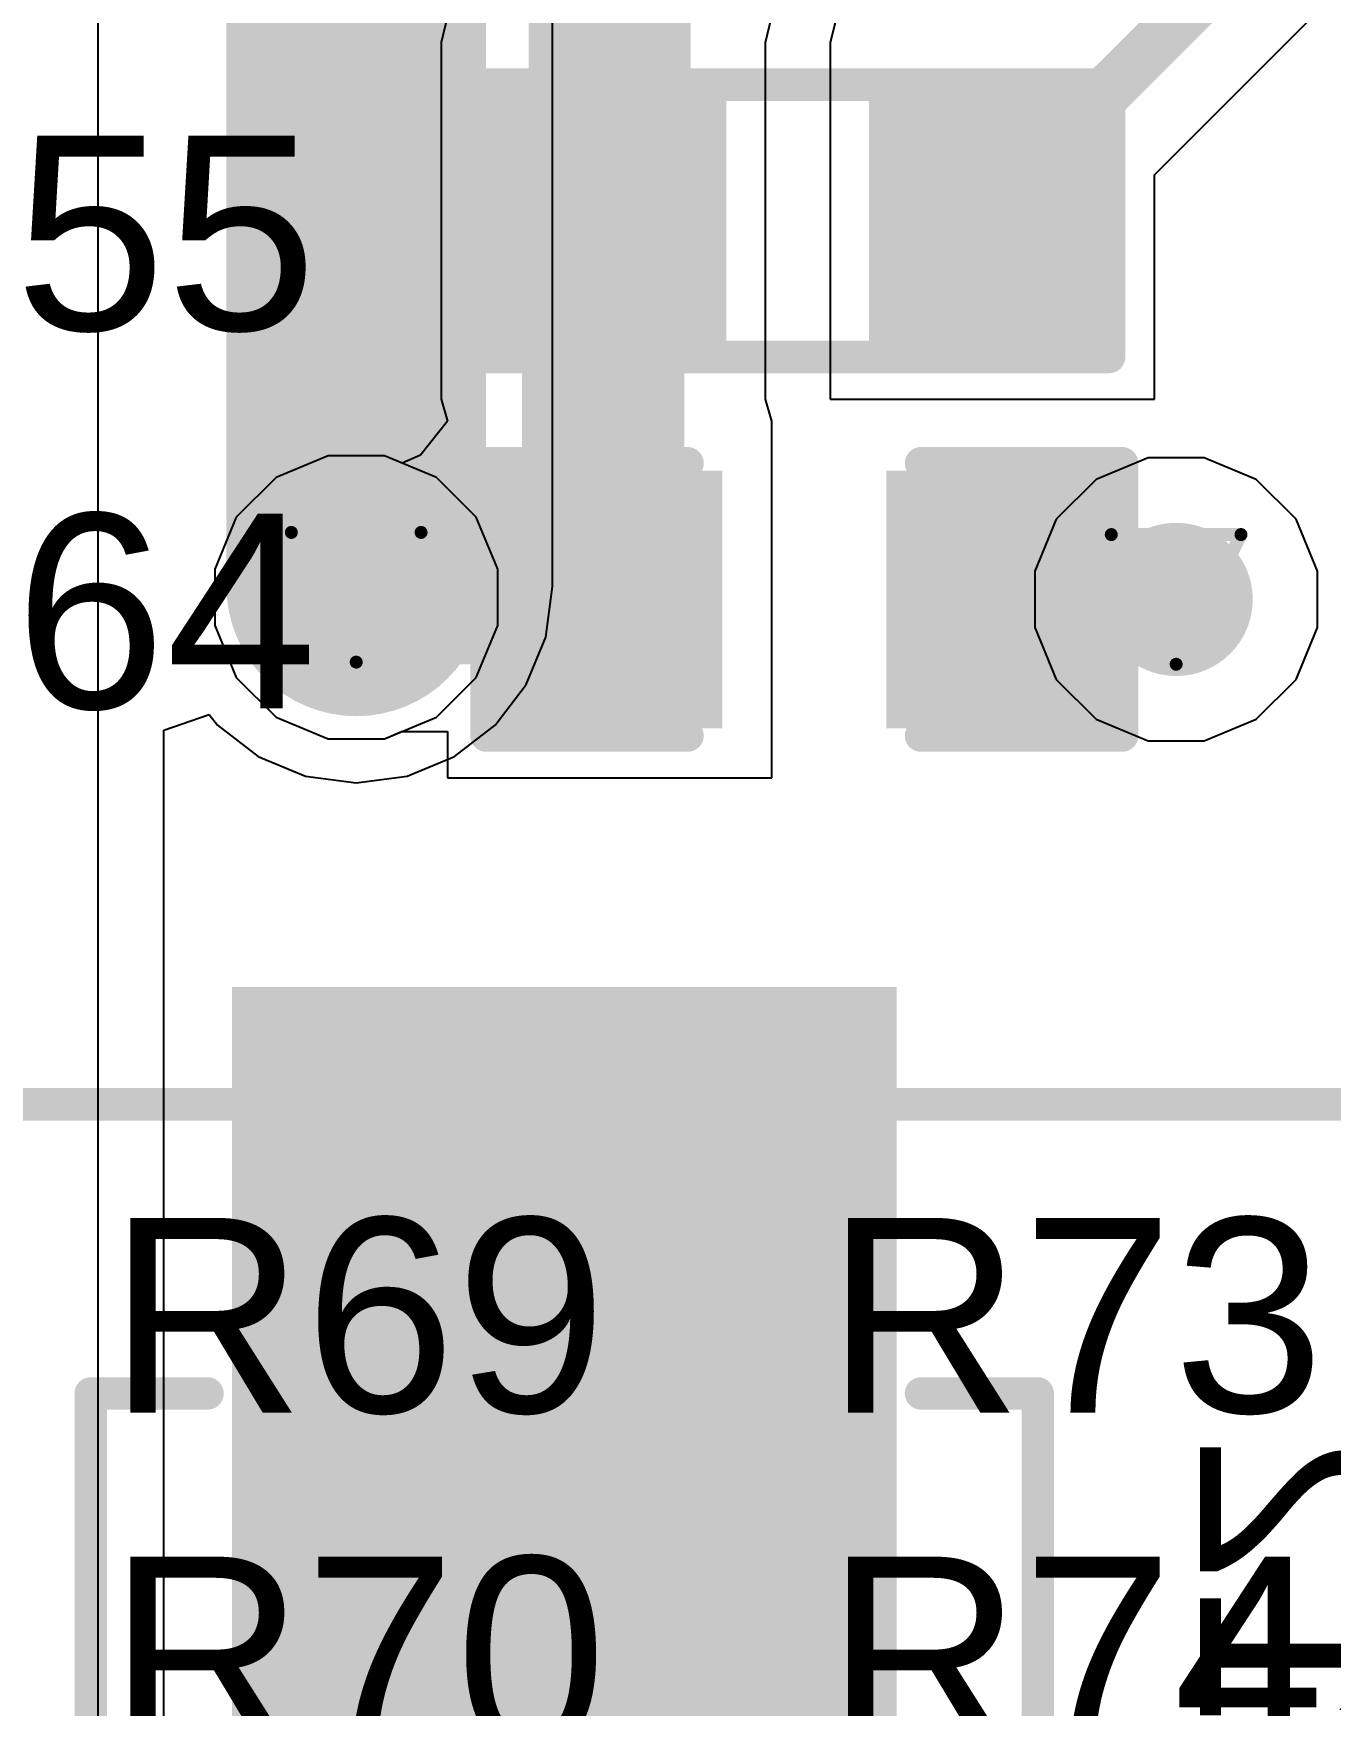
# Model space of a CAD drawing. Header units: inches. Extents: x 0 to 5359, y 0 to 5098.
# Drawn here: x 21.96 to 27.04, y 82.36 to 88.91 of the extents above; entities that cross this region are included whole.
import ezdxf

# ---------------------------------------------------------------- set-up
doc = ezdxf.new("R2010")
doc.units = ezdxf.units.IN
for name, color, linetype in [('Bottom Layer', 5, 'Continuous'), ('Bottom Overlay', 54, 'Continuous'), ('Bottom Paste', 16, 'Continuous'), ('Bottom Solder', 6, 'Continuous'), ('Drill Drawing', 1, 'Continuous'), ('Layer 1', 16, 'Continuous'), ('Layer 2', 76, 'Continuous'), ('Top Layer', 1, 'Continuous'), ('Top Overlay', 2, 'Continuous'), ('Top Paste', 8, 'Continuous'), ('Top Solder', 216, 'Continuous'), ('Via Holes', 16, 'Continuous')]:
    doc.layers.add(name, color=color, linetype=linetype)
doc.styles.add('Arial', font='', dxfattribs={"height": 0.2})
doc.styles.get('Arial').set_extended_font_data('Arial')

# ---------------------------------------------------------------- blocks, each defined once
blk = doc.blocks.new('SMB__B_26')
at = {"layer": 'Bottom Layer'}
blk.add_hatch(color=5, dxfattribs=at).paths.add_polyline_path([(-0.90000074, 1.20000014), (-0.90000074, -1.20000014), (-3.70000022, -1.20000014), (-3.70000022, 1.20000014)])
at = {"layer": 'Bottom Paste'}
blk.add_hatch(color=16, dxfattribs=at).paths.add_polyline_path([(-0.90000074, 1.20000014), (-0.90000074, -1.20000014), (-3.70000022, -1.20000014), (-3.70000022, 1.20000014)])
at = {"layer": 'Bottom Solder'}
blk.add_hatch(color=6, dxfattribs=at).paths.add_polyline_path([(-0.7984007399999999, 1.30160014), (-0.7984007399999999, -1.30160014), (-3.80160022, -1.30160014), (-3.80160022, 1.30160014)])
at = {"layer": 'Bottom Overlay'}
for points in [[(2.5908, 1.8542, 0.127, 0.127, 0), (-2.20980254, 1.8542, 0.127, 0.127, 0)], [(-2.20979746, 1.397, 0.127, 0.127, 0), (-2.20980254, 1.8542, 0.127, 0.127, 0)], [(-2.20980254, -1.8542, 0.127, 0.127, 0), (-2.20979746, -1.397, 0.127, 0.127, 0)], [(2.5908, -1.8542, 0.127, 0.127, 0), (-2.20980254, -1.8542, 0.127, 0.127, 0)]]:
    blk.add_lwpolyline(points, format="xyseb", dxfattribs=at)
for points in [[(-2.24155254, 1.8542, 0.0635, 0.0635, 1), (-2.17805254, 1.8542, 0.0635, 0.0635, 1)], [(-2.24155254, 1.8542, 0.0635, 0.0635, 1), (-2.17805254, 1.8542, 0.0635, 0.0635, 1)], [(-2.24154746, 1.397, 0.0635, 0.0635, 1), (-2.17804746, 1.397, 0.0635, 0.0635, 1)], [(-2.24154746, -1.397, 0.0635, 0.0635, 1), (-2.17804746, -1.397, 0.0635, 0.0635, 1)], [(-2.24155254, -1.8542, 0.0635, 0.0635, 1), (-2.17805254, -1.8542, 0.0635, 0.0635, 1)], [(-2.24155254, -1.8542, 0.0635, 0.0635, 1), (-2.17805254, -1.8542, 0.0635, 0.0635, 1)]]:
    blk.add_lwpolyline(points, format="xyseb", close=True, dxfattribs=at)
blk = doc.blocks.new('C___0603_41')
at = {"layer": 'Top Layer'}
for points in [[(-0.3809999999999999, 0.4445), (-0.3809999999999999, -0.4445), (-1.143, -0.4445), (-1.143, 0.4445)], [(1.143, 0.4445), (1.143, -0.4445), (0.3809999999999999, -0.4445), (0.3809999999999999, 0.4445)]]:
    blk.add_hatch(color=1, dxfattribs=at).paths.add_polyline_path(points)
at = {"layer": 'Top Paste'}
for points in [[(-0.3809999999999999, 0.4445), (-0.3809999999999999, -0.4445), (-1.143, -0.4445), (-1.143, 0.4445)], [(1.143, 0.4445), (1.143, -0.4445), (0.3809999999999999, -0.4445), (0.3809999999999999, 0.4445)]]:
    blk.add_hatch(color=8, dxfattribs=at).paths.add_polyline_path(points)
at = {"layer": 'Top Solder'}
for points in [[(-0.3210001199999999, 0.50449988), (-0.3210001199999999, -0.50449988), (-1.20299988, -0.50449988), (-1.20299988, 0.50449988)], [(1.20299988, 0.50449988), (1.20299988, -0.50449988), (0.3210001199999999, -0.50449988), (0.3210001199999999, 0.50449988)]]:
    blk.add_hatch(color=216, dxfattribs=at).paths.add_polyline_path(points)
at = {"layer": 'Top Overlay'}
for points in [[(-0.4571999999999999, 0.5334, 0.127, 0.127, 0), (-1.2446, 0.5334, 0.127, 0.127, 0)], [(-1.2446, 0.5334, 0.127, 0.127, 0), (-1.2446, -0.5334, 0.127, 0.127, 0)], [(1.2446, 0.5334, 0.127, 0.127, 0), (0.4571999999999999, 0.5334, 0.127, 0.127, 0)], [(1.2446, 0.5334, 0.127, 0.127, 0), (1.2446, -0.5334, 0.127, 0.127, 0)], [(-0.4571999999999999, -0.5334, 0.127, 0.127, 0), (-1.2446, -0.5334, 0.127, 0.127, 0)], [(1.2446, -0.5334, 0.127, 0.127, 0), (0.4571999999999999, -0.5334, 0.127, 0.127, 0)]]:
    blk.add_lwpolyline(points, format="xyseb", dxfattribs=at)
for points in [[(-1.27635, 0.5334, 0.0635, 0.0635, 1), (-1.21285, 0.5334, 0.0635, 0.0635, 1)], [(-1.27635, 0.5334, 0.0635, 0.0635, 1), (-1.21285, 0.5334, 0.0635, 0.0635, 1)], [(-0.4889499999999999, 0.5334, 0.0635, 0.0635, 1), (-0.42545, 0.5334, 0.0635, 0.0635, 1)], [(0.42545, 0.5334, 0.0635, 0.0635, 1), (0.4889499999999999, 0.5334, 0.0635, 0.0635, 1)], [(1.21285, 0.5334, 0.0635, 0.0635, 1), (1.27635, 0.5334, 0.0635, 0.0635, 1)], [(1.21285, 0.5334, 0.0635, 0.0635, 1), (1.27635, 0.5334, 0.0635, 0.0635, 1)], [(-1.27635, -0.5334, 0.0635, 0.0635, 1), (-1.21285, -0.5334, 0.0635, 0.0635, 1)], [(-1.27635, -0.5334, 0.0635, 0.0635, 1), (-1.21285, -0.5334, 0.0635, 0.0635, 1)], [(-0.4889499999999999, -0.5334, 0.0635, 0.0635, 1), (-0.42545, -0.5334, 0.0635, 0.0635, 1)], [(0.42545, -0.5334, 0.0635, 0.0635, 1), (0.4889499999999999, -0.5334, 0.0635, 0.0635, 1)], [(1.21285, -0.5334, 0.0635, 0.0635, 1), (1.27635, -0.5334, 0.0635, 0.0635, 1)], [(1.21285, -0.5334, 0.0635, 0.0635, 1), (1.27635, -0.5334, 0.0635, 0.0635, 1)]]:
    blk.add_lwpolyline(points, format="xyseb", close=True, dxfattribs=at)
blk = doc.blocks.new('R___0603_144')
at = {"layer": 'Top Layer'}
for points in [[(-0.3809999999999999, 0.4445), (-0.3810000000000001, -0.4445), (-1.143, -0.4445), (-1.143, 0.4445)], [(1.143, 0.4445), (1.143, -0.4445), (0.3809999999999999, -0.4445), (0.3810000000000001, 0.4445)]]:
    blk.add_hatch(color=1, dxfattribs=at).paths.add_polyline_path(points)
at = {"layer": 'Top Paste'}
for points in [[(-0.3809999999999999, 0.4445), (-0.3810000000000001, -0.4445), (-1.143, -0.4445), (-1.143, 0.4445)], [(1.143, 0.4445), (1.143, -0.4445), (0.3809999999999999, -0.4445), (0.3810000000000001, 0.4445)]]:
    blk.add_hatch(color=8, dxfattribs=at).paths.add_polyline_path(points)
at = {"layer": 'Top Solder'}
for points in [[(-0.2793999999999999, 0.5460999999999999), (-0.2794, -0.5461), (-1.2446, -0.5460999999999999), (-1.2446, 0.5461)], [(1.2446, 0.5460999999999999), (1.2446, -0.5461), (0.2793999999999999, -0.5460999999999999), (0.2794, 0.5461)]]:
    blk.add_hatch(color=216, dxfattribs=at).paths.add_polyline_path(points)
at = {"layer": 'Top Overlay'}
for points in [[(-1.2192, 0.5334, 0.127, 0.127, 0), (1.2192, 0.5334, 0.127, 0.127, 0)], [(-1.2192, -0.5334, 0.127, 0.127, 0), (-1.2192, 0.5334, 0.127, 0.127, 0)], [(1.2192, -0.5334, 0.127, 0.127, 0), (1.2192, 0.5334, 0.127, 0.127, 0)], [(-1.2192, -0.5334, 0.127, 0.127, 0), (1.2192, -0.5334, 0.127, 0.127, 0)]]:
    blk.add_lwpolyline(points, format="xyseb", dxfattribs=at)
for points in [[(-1.25095, 0.5334, 0.0635, 0.0635, 1), (-1.18745, 0.5334, 0.0635, 0.0635, 1)], [(-1.25095, 0.5334, 0.0635, 0.0635, 1), (-1.18745, 0.5334, 0.0635, 0.0635, 1)], [(1.18745, 0.5334, 0.0635, 0.0635, 1), (1.25095, 0.5334, 0.0635, 0.0635, 1)], [(1.18745, 0.5334, 0.0635, 0.0635, 1), (1.25095, 0.5334, 0.0635, 0.0635, 1)], [(-1.25095, -0.5334, 0.0635, 0.0635, 1), (-1.18745, -0.5334, 0.0635, 0.0635, 1)], [(-1.25095, -0.5334, 0.0635, 0.0635, 1), (-1.18745, -0.5334, 0.0635, 0.0635, 1)], [(1.18745, -0.5334, 0.0635, 0.0635, 1), (1.25095, -0.5334, 0.0635, 0.0635, 1)], [(1.18745, -0.5334, 0.0635, 0.0635, 1), (1.25095, -0.5334, 0.0635, 0.0635, 1)]]:
    blk.add_lwpolyline(points, format="xyseb", close=True, dxfattribs=at)

msp = doc.modelspace()

# ---------------------------------------------------------------- hatches: boundary and pattern name
at = {"layer": 'Bottom Layer'}
h = msp.add_hatch(color=5, dxfattribs=at)
edge = h.paths.add_edge_path()
edge.add_arc((23.22313872, 86.70004503999999), 0.2999994, 0, 360)
h = msp.add_hatch(color=5, dxfattribs=at)
edge = h.paths.add_edge_path()
edge.add_arc((26.43395526, 86.69159953999998), 0.2999994, 0, 360)
at = {"layer": 'Layer 1'}
h = msp.add_hatch(color=16, dxfattribs=at)
edge = h.paths.add_edge_path()
edge.add_arc((23.22313872, 86.70004503999999), 0.2999994, 0, 360)
h = msp.add_hatch(color=16, dxfattribs=at)
edge = h.paths.add_edge_path()
edge.add_arc((26.43395526, 86.69159953999998), 0.2999994, 0, 360)
at = {"layer": 'Layer 2'}
h = msp.add_hatch(color=76, dxfattribs=at)
edge = h.paths.add_edge_path()
edge.add_arc((23.22313872, 86.70004503999999), 0.2999994, 0, 360)
h = msp.add_hatch(color=76, dxfattribs=at)
edge = h.paths.add_edge_path()
edge.add_arc((26.43395526, 86.69159953999998), 0.2999994, 0, 360)
at = {"layer": 'Top Layer'}
h = msp.add_hatch(color=1, dxfattribs=at)
edge = h.paths.add_edge_path()
edge.add_arc((23.22313872, 86.70004503999999), 0.2999994, 0, 360)
h = msp.add_hatch(color=1, dxfattribs=at)
edge = h.paths.add_edge_path()
edge.add_arc((26.43395526, 86.69159953999998), 0.2999994, 0, 360)
at = {"layer": 'Via Holes'}
h = msp.add_hatch(color=7, dxfattribs=at)
edge = h.paths.add_edge_path()
edge.add_arc((23.22313872, 86.70004503999999), 0.1499997, 0, 360)
h = msp.add_hatch(color=7, dxfattribs=at)
edge = h.paths.add_edge_path()
edge.add_arc((26.43395526, 86.69159953999998), 0.1499997, 0, 360)

# ---------------------------------------------------------------- linework, layer by layer
at = {"layer": 'Bottom Layer'}
for p, q in [((22.21092078, 96.34267498), (22.21093856, 81.48319746)), ((23.99171478, 86.7421938), (23.99171478, 89.79302082)), ((23.96552738, 86.54327116), (23.99171478, 86.7421938)), ((23.88874572, 86.35790704), (23.96552738, 86.54327116)), ((23.76660474, 86.19872777999998), (23.88874572, 86.35790704)), ((22.46990934, 86.18002829999999), (22.64770934, 86.24038377999999)), ((22.64770934, 86.24038377999999), (22.6796727, 86.19872777999998)), ((22.6796727, 86.19872777999998), (22.83885196, 86.07658679999999)), ((23.60742548, 86.07658679999999), (23.76660474, 86.19872777999998)), ((22.46991442, 81.74217332), (22.46990934, 86.18002829999999)), ((22.83885196, 86.07658679999999), (23.02421608, 85.99980513999999)), ((23.42206136, 85.99980513999999), (23.60742548, 86.07658679999999)), ((23.02421608, 85.99980513999999), (23.22313872, 85.97361774)), ((23.22313872, 85.97361774), (23.42206136, 85.99980513999999))]:
    msp.add_line(p, q, dxfattribs=at)
msp.add_lwpolyline([(23.22313872, 86.7421938, 1.016, 1.016, 0), (23.22313872, 89.79302082, 1.016, 1.016, 0)], format="xyseb", dxfattribs=at)
msp.add_lwpolyline([(22.96913872, 86.7421938, 0.508, 0.508, 1), (23.47713872, 86.7421938, 0.508, 0.508, 1)], format="xyseb", close=True, dxfattribs=at)
at = {"layer": 'Drill Drawing'}
for points in [[(22.96913872, 86.95404504, 0.0508, 0.0508, 0), (23.47713872, 86.95404504, 0.0508, 0.0508, 0)], [(22.96913872, 86.95404504, 0.0508, 0.0508, 0), (23.22313872, 86.44604503999999, 0.0508, 0.0508, 0)], [(23.22313872, 86.44604503999999, 0.0508, 0.0508, 0), (23.47713872, 86.95404504, 0.0508, 0.0508, 0)], [(26.17995526, 86.94559953999999, 0.0508, 0.0508, 0), (26.68795526, 86.94559953999999, 0.0508, 0.0508, 0)], [(26.17995526, 86.94559953999999, 0.0508, 0.0508, 0), (26.43395526, 86.43759954, 0.0508, 0.0508, 0)], [(26.43395526, 86.43759954, 0.0508, 0.0508, 0), (26.68795526, 86.94559953999999, 0.0508, 0.0508, 0)]]:
    msp.add_lwpolyline(points, format="xyseb", dxfattribs=at)
for points in [[(22.95643872, 86.95404504, 0.0254, 0.0254, 1), (22.98183872, 86.95404504, 0.0254, 0.0254, 1)], [(22.95643872, 86.95404504, 0.0254, 0.0254, 1), (22.98183872, 86.95404504, 0.0254, 0.0254, 1)], [(23.46443872, 86.95404504, 0.0254, 0.0254, 1), (23.48983872, 86.95404504, 0.0254, 0.0254, 1)], [(23.46443872, 86.95404504, 0.0254, 0.0254, 1), (23.48983872, 86.95404504, 0.0254, 0.0254, 1)], [(26.16725526, 86.94559953999999, 0.0254, 0.0254, 1), (26.19265526, 86.94559953999999, 0.0254, 0.0254, 1)], [(26.16725526, 86.94559953999999, 0.0254, 0.0254, 1), (26.19265526, 86.94559953999999, 0.0254, 0.0254, 1)], [(26.67525526, 86.94559953999999, 0.0254, 0.0254, 1), (26.70065526, 86.94559953999999, 0.0254, 0.0254, 1)], [(26.67525526, 86.94559953999999, 0.0254, 0.0254, 1), (26.70065526, 86.94559953999999, 0.0254, 0.0254, 1)], [(23.21043872, 86.44604503999999, 0.0254, 0.0254, 1), (23.23583872, 86.44604503999999, 0.0254, 0.0254, 1)], [(23.21043872, 86.44604503999999, 0.0254, 0.0254, 1), (23.23583872, 86.44604503999999, 0.0254, 0.0254, 1)], [(26.42125526, 86.43759954, 0.0254, 0.0254, 1), (26.44665526, 86.43759954, 0.0254, 0.0254, 1)], [(26.42125526, 86.43759954, 0.0254, 0.0254, 1), (26.44665526, 86.43759954, 0.0254, 0.0254, 1)]]:
    msp.add_lwpolyline(points, format="xyseb", close=True, dxfattribs=at)
at = {"layer": 'Layer 1'}
for p, q in [((23.11294082, 87.25404444), (22.90932426, 87.16970374)), ((23.33333662, 87.25404444), (23.11294082, 87.25404444)), ((23.53695318, 87.16970374), (23.33333662, 87.25404444)), ((22.90932426, 87.16970374), (22.75348002, 87.0138595)), ((23.69279742, 87.0138595), (23.53695318, 87.16970374)), ((22.75348002, 87.0138595), (22.66913932, 86.81024294)), ((23.77713812, 86.81024294), (23.69279742, 87.0138595)), ((22.66913932, 86.81024294), (22.66913932, 86.58984713999999)), ((23.77713812, 86.58984713999999), (23.77713812, 86.81024294)), ((22.66913932, 86.58984713999999), (22.75348002, 86.38623057999999)), ((23.69279742, 86.38623057999999), (23.77713812, 86.58984713999999)), ((22.75348002, 86.38623057999999), (22.90932426, 86.23038634)), ((23.53695318, 86.23038634), (23.69279742, 86.38623057999999)), ((22.90932426, 86.23038634), (23.11294082, 86.14604564)), ((23.33333662, 86.14604564), (23.53695318, 86.23038634)), ((23.11294082, 86.14604564), (23.33333662, 86.14604564))]:
    msp.add_line(p, q, dxfattribs=at)
at = {"layer": 'Layer 2'}
for p, q in [((23.11294082, 87.25404444), (22.90932426, 87.16970374)), ((23.33333662, 87.25404444), (23.11294082, 87.25404444)), ((23.53695318, 87.16970374), (23.33333662, 87.25404444)), ((26.32375736, 87.24559894), (26.1201408, 87.16125824)), ((26.54415316, 87.24559894), (26.32375736, 87.24559894)), ((26.74776972, 87.16125824), (26.54415316, 87.24559894)), ((22.90932426, 87.16970374), (22.75348002, 87.0138595)), ((23.69279742, 87.0138595), (23.53695318, 87.16970374)), ((26.1201408, 87.16125824), (25.96429656, 87.00541399999999)), ((26.90361396, 87.00541399999999), (26.74776972, 87.16125824)), ((22.75348002, 87.0138595), (22.66913932, 86.81024294)), ((23.77713812, 86.81024294), (23.69279742, 87.0138595)), ((25.96429656, 87.00541399999999), (25.87995586, 86.80179744)), ((26.98795466, 86.80179744), (26.90361396, 87.00541399999999)), ((22.66913932, 86.81024294), (22.66913932, 86.58984713999999)), ((23.77713812, 86.58984713999999), (23.77713812, 86.81024294)), ((25.87995586, 86.80179744), (25.87995586, 86.58140164)), ((26.98795466, 86.58140164), (26.98795466, 86.80179744)), ((22.66913932, 86.58984713999999), (22.75348002, 86.38623057999999)), ((23.69279742, 86.38623057999999), (23.77713812, 86.58984713999999)), ((25.87995586, 86.58140164), (25.96429656, 86.37778508)), ((26.90361396, 86.37778508), (26.98795466, 86.58140164)), ((22.75348002, 86.38623057999999), (22.90932426, 86.23038634)), ((23.53695318, 86.23038634), (23.69279742, 86.38623057999999)), ((25.96429656, 86.37778508), (26.1201408, 86.22194083999999)), ((26.74776972, 86.22194083999999), (26.90361396, 86.37778508)), ((22.90932426, 86.23038634), (23.11294082, 86.14604564)), ((23.33333662, 86.14604564), (23.53695318, 86.23038634)), ((26.1201408, 86.22194083999999), (26.32375736, 86.13760014)), ((26.54415316, 86.13760014), (26.74776972, 86.22194083999999)), ((23.11294082, 86.14604564), (23.33333662, 86.14604564)), ((26.32375736, 86.13760014), (26.54415316, 86.13760014))]:
    msp.add_line(p, q, dxfattribs=at)
at = {"layer": 'Top Layer'}
for p, q in [((26.3493631, 88.35514205999999), (27.14549562, 89.15127711999999)), ((23.58075802, 88.9761492), (23.55535548, 88.87314203999999)), ((24.82536818, 88.8731395), (24.85077072, 88.97614666)), ((25.10475802, 88.9761492), (25.07935548, 88.87314203999999)), ((23.55535548, 88.87314203999999), (23.55536056, 88.8731395)), ((23.55536056, 88.8731395), (23.5553631, 88.8088648)), ((24.8253631, 88.87313696), (24.82536818, 88.8731395)), ((24.8253631, 87.4761522), (24.8253631, 88.87313696)), ((25.07935548, 88.87314203999999), (25.07936056, 88.8731395)), ((25.07936056, 88.8731395), (25.0793631, 88.8088648)), ((23.5553631, 88.8088648), (23.5553631, 87.55737886)), ((25.0793631, 88.8088648), (25.0793631, 87.47614458)), ((26.3493631, 87.47614458), (26.3493631, 88.35514205999999)), ((23.5553631, 87.55737886), (23.55536056, 87.47614712)), ((23.55536056, 87.47614712), (23.55535802, 87.47614712)), ((23.55535802, 87.47614712), (23.58075802, 87.390097)), ((24.82536818, 87.47614966), (24.8253631, 87.4761522)), ((24.85077072, 87.390097), (24.82536818, 87.47614966)), ((25.0793631, 87.47614458), (26.3493631, 87.47614458)), ((23.58075802, 87.390097), (23.4748197, 87.25618057999999)), ((24.8507631, 87.30886272), (24.85076818, 87.390097)), ((24.85076818, 87.390097), (24.85077072, 87.390097)), ((24.8507631, 85.99309953999999), (24.8507631, 87.30886272)), ((23.11294082, 87.25404444), (22.90932426, 87.16970374)), ((23.33333662, 87.25404444), (23.11294082, 87.25404444)), ((23.40296056, 87.22520528), (23.33333662, 87.25404444)), ((23.4748197, 87.25618057999999), (23.40296056, 87.22520528)), ((22.90932426, 87.16970374), (22.75348002, 87.0138595)), ((22.75348002, 87.0138595), (22.66913932, 86.81024294)), ((22.66913932, 86.81024294), (22.66913932, 86.58984713999999)), ((22.66913932, 86.58984713999999), (22.75348002, 86.38623057999999)), ((22.75348002, 86.38623057999999), (22.90932426, 86.23038634)), ((22.90932426, 86.23038634), (23.11294082, 86.14604564)), ((23.11294082, 86.14604564), (23.33333662, 86.14604564)), ((23.33333662, 86.14604564), (23.39997352, 86.17364782)), ((23.39997352, 86.17364782), (23.5807631, 86.17364782)), ((23.5807631, 86.17364782), (23.5807631, 85.99309953999999)), ((23.5807631, 85.99309953999999), (24.8507631, 85.99309953999999))]:
    msp.add_line(p, q, dxfattribs=at)
for points in [[(24.2157631, 88.17464457999999, 0.635, 0.635, 0), (24.2157631, 89.67464412, 0.635, 0.635, 0)], [(25.99901582, 88.51754457999999, 0.2032, 0.2032, 0), (26.88912834, 89.4076571, 0.2032, 0.2032, 0)], [(25.7143631, 88.23814458, 0.2032, 0.2032, 0), (25.9937631, 88.51754457999999, 0.2032, 0.2032, 0)], [(25.9937631, 88.51754457999999, 0.2032, 0.2032, 0), (25.99901582, 88.51754457999999, 0.2032, 0.2032, 0)], [(24.1903631, 86.71699954, 0.635, 0.635, 0), (24.1903631, 88.17464457999999, 0.635, 0.635, 0)], [(25.7143631, 88.17464457999999, 0.2032, 0.2032, 0), (25.7143631, 88.23814458, 0.2032, 0.2032, 0)], [(23.22313872, 86.69159953999998, 0.508, 0.508, 0), (24.2157631, 86.69159953999998, 0.508, 0.508, 0)], [(25.7397631, 86.69159953999998, 0.508, 0.508, 0), (26.43395526, 86.69159953999998, 0.508, 0.508, 0)]]:
    msp.add_lwpolyline(points, format="xyseb", dxfattribs=at)
for points in [[(25.9429631, 88.51754457999999, 0.1016, 0.1016, 1), (26.0445631, 88.51754457999999, 0.1016, 0.1016, 1)], [(25.9429631, 88.51754457999999, 0.1016, 0.1016, 1), (26.0445631, 88.51754457999999, 0.1016, 0.1016, 1)], [(25.94821582, 88.51754457999999, 0.1016, 0.1016, 1), (26.04981582, 88.51754457999999, 0.1016, 0.1016, 1)], [(25.94821582, 88.51754457999999, 0.1016, 0.1016, 1), (26.04981582, 88.51754457999999, 0.1016, 0.1016, 1)], [(24.0316131, 88.17464457999999, 0.3175, 0.3175, 1), (24.3491131, 88.17464457999999, 0.3175, 0.3175, 1)], [(24.0570131, 88.17464457999999, 0.3175, 0.3175, 1), (24.3745131, 88.17464457999999, 0.3175, 0.3175, 1)], [(25.6635631, 88.23814458, 0.1016, 0.1016, 1), (25.7651631, 88.23814458, 0.1016, 0.1016, 1)], [(25.6635631, 88.23814458, 0.1016, 0.1016, 1), (25.7651631, 88.23814458, 0.1016, 0.1016, 1)], [(25.6635631, 88.17464457999999, 0.1016, 0.1016, 1), (25.7651631, 88.17464457999999, 0.1016, 0.1016, 1)], [(24.0316131, 86.71699954, 0.3175, 0.3175, 1), (24.3491131, 86.71699954, 0.3175, 0.3175, 1)], [(23.09613872, 86.69159953999998, 0.254, 0.254, 1), (23.35013872, 86.69159953999998, 0.254, 0.254, 1)], [(24.0887631, 86.69159953999998, 0.254, 0.254, 1), (24.3427631, 86.69159953999998, 0.254, 0.254, 1)], [(25.6127631, 86.69159953999998, 0.254, 0.254, 1), (25.8667631, 86.69159953999998, 0.254, 0.254, 1)], [(26.30695526, 86.69159953999998, 0.254, 0.254, 1), (26.56095526, 86.69159953999998, 0.254, 0.254, 1)]]:
    msp.add_lwpolyline(points, format="xyseb", close=True, dxfattribs=at)
at = {"layer": 'Top Overlay'}
msp.add_lwpolyline([(17.85617968, 84.71382346, 0.127, 0.127, 0), (27.54576152, 84.71382346, 0.127, 0.127, 0)], format="xyseb", dxfattribs=at)

# ---------------------------------------------------------------- block references
msp.add_blockref('R___0603_144', (24.9523631, 88.17464457999999))
for name, p, rotation in [('C___0603_41', (24.9777631, 86.69159953999998), 180), ('SMB__B_26', (24.03780054, 81.37166352), 270)]:
    msp.add_blockref(name, p, dxfattribs=dict(rotation=rotation))

# ---------------------------------------------------------------- texts
at = {"layer": 'Bottom Overlay', "style": 'Arial', "text_generation_flag": 2}
msp.add_text('D12', height=0.7619999999999999, rotation=270, dxfattribs=at).set_placement((26.527125, 81.47080987999999))
at = {"layer": 'Top Overlay', "style": 'Arial'}
for s, p in [('R55', (21.11704692, 87.74651234)), ('C64', (21.11704692, 86.2649405)), ('R69', (22.25148966, 83.50673671999999)), ('R73', (25.061799, 83.50673671999999)), ('R70', (22.25148966, 82.17992199999999)), ('R74', (25.061799, 82.17992199999999))]:
    msp.add_text(s, height=0.7619999999999999, dxfattribs=at).set_placement(p)

doc.saveas('drawing.dxf')
